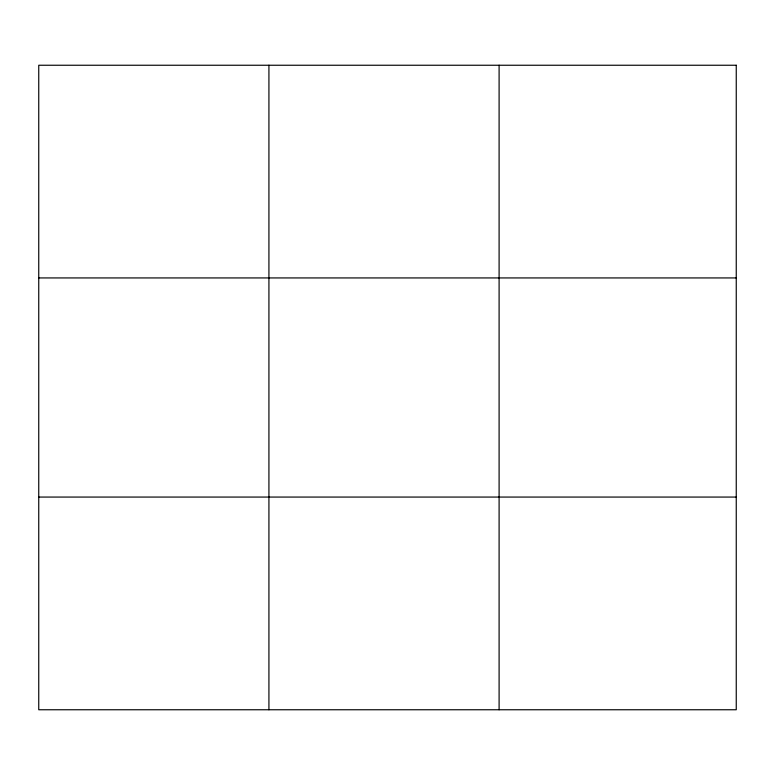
<?xml version="1.0" encoding="UTF-8"?>
<svg xmlns="http://www.w3.org/2000/svg" width="775" height="775" viewBox="0 0 775 775"><rect width="100%" height="100%" fill="white"/><g stroke="black" fill="none" stroke-linecap="round" stroke-linejoin="round"><path stroke-width="1.16" d="M268.925 709.755L268.925 65.245M499.1 709.755L499.1 65.245M38.75 277.934L736.25 277.934M38.75 497.066L736.25 497.066M736.25 65.245L736.25 709.755L38.75 709.755L38.75 65.245L736.25 65.245"/></g></svg>
